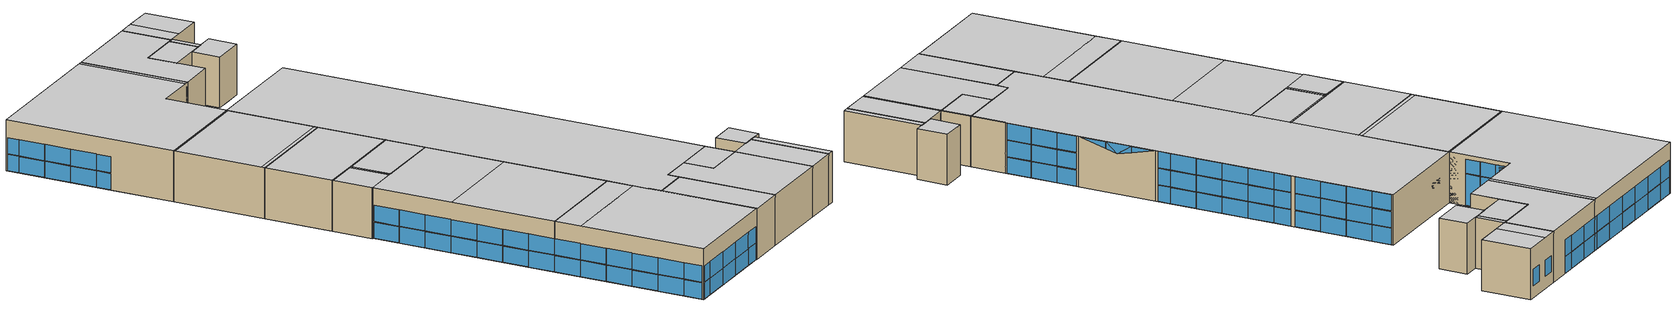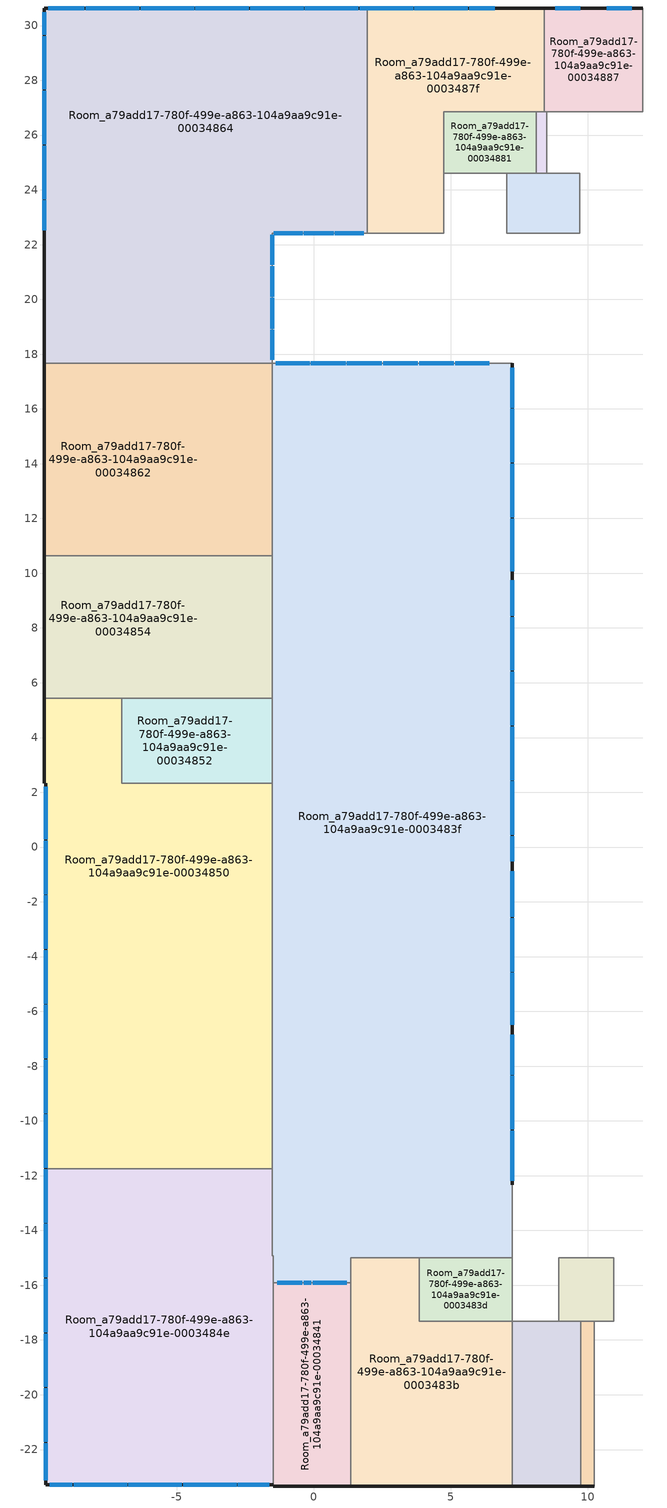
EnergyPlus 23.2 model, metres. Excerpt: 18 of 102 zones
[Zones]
Room_743f5bbc-171d-429b-9814-74ba7d31f499-0006657c
 floor to Room_743f5bbc-171d-429b-9814-74ba7d31f499-00066596 (Generic Interior Floor): 10.95,-15 10.95,-17.32 8.94,-17.32 8.94,-15 z3.8
 wall to Room_a79add17-780f-499e-a863-104a9aa9c91e-000347cb (Generic Interior Wall): 10.95,-17.32 10.95,-15 8.94,-15 8.94,-17.32 z3.8:7.6
 wall to Room_a79add17-780f-499e-a863-104a9aa9c91e-00034839 (Generic Interior Wall): 8.94,-17.32 9.74,-17.32 z3.8:7.6
 wall to Room_743f5bbc-171d-429b-9814-74ba7d31f499-0006657f (Generic Interior Wall): 9.74,-17.32 10.24,-17.32 z3.8:7.6
 wall to Room_a79add17-780f-499e-a863-104a9aa9c91e-000347cd (Generic Interior Wall): 10.24,-17.32 10.95,-17.32 z3.8:7.6
 ceiling to Room_743f5bbc-171d-429b-9814-74ba7d31f499-0006655d (Generic Interior Ceiling): 8.94,-15 8.94,-17.32 10.95,-17.32 10.95,-15 z7.6
Room_743f5bbc-171d-429b-9814-74ba7d31f499-0006657f
 floor to Room_743f5bbc-171d-429b-9814-74ba7d31f499-00066599 (Generic Interior Floor): 10.24,-17.32 10.24,-23.33 9.74,-23.33 9.74,-17.32 z3.8
 wall outside (Generic Exterior Wall): 9.74,-23.33 10.24,-23.33 z3.8:7.6
 wall to Room_a79add17-780f-499e-a863-104a9aa9c91e-00034839 (Generic Interior Wall): 9.74,-17.32 9.74,-23.33 z3.8:7.6
 wall to Room_a79add17-780f-499e-a863-104a9aa9c91e-000347cd (Generic Interior Wall): 10.24,-23.33 10.24,-17.32 z3.8:7.6
 ceiling to Room_743f5bbc-171d-429b-9814-74ba7d31f499-00066564 (Generic Interior Ceiling): 9.74,-17.32 9.74,-23.33 10.24,-23.33 10.24,-17.32 z7.6
Room_a79add17-780f-499e-a863-104a9aa9c91e-00034839
 floor to Room_50383581-0df4-4a83-bafb-ea6cc3265f8b-0002b4ae (Generic Interior Floor): 9.74,-17.32 9.74,-23.33 7.24,-23.33 7.24,-17.32 z3.8
 wall outside (Generic Exterior Wall): 7.24,-23.33 9.74,-23.33 z3.8:7.6
 wall to Room_a79add17-780f-499e-a863-104a9aa9c91e-0003483b (Generic Interior Wall): 7.24,-17.32 7.24,-23.33 z3.8:7.6
 wall to Room_a79add17-780f-499e-a863-104a9aa9c91e-000347cb (Generic Interior Wall): 8.94,-17.32 7.24,-17.32 z3.8:7.6
 ceiling to Room_7a4f2d19-b926-444c-8a52-5eac052b5192-00034d63 (Generic Interior Ceiling): 7.24,-17.32 7.24,-23.33 9.74,-23.33 9.74,-17.32 z7.6
Room_a79add17-780f-499e-a863-104a9aa9c91e-0003483b
 floor to Room_50383581-0df4-4a83-bafb-ea6cc3265f8b-0002b4ad (Generic Interior Floor): 7.24,-17.32 7.24,-23.33 1.35,-23.33 1.35,-15 3.85,-15 3.85,-17.32 z3.8
 wall outside (Generic Exterior Wall): 1.35,-23.33 7.24,-23.33 z3.8:7.6
 wall to Room_a79add17-780f-499e-a863-104a9aa9c91e-0003483d (Generic Interior Wall): 7.24,-17.32 3.85,-17.32 3.85,-15 z3.8:7.6
 wall to Room_a79add17-780f-499e-a863-104a9aa9c91e-0003483f (Generic Interior Wall): 3.85,-15 1.35,-15 1.35,-15.92 z3.8:7.6
 wall to Room_a79add17-780f-499e-a863-104a9aa9c91e-00034841 (Generic Interior Wall): 1.35,-15.92 1.35,-23.33 z3.8:7.6
 ceiling to Room_7a4f2d19-b926-444c-8a52-5eac052b5192-00034d65 (Generic Interior Ceiling): 1.35,-15 1.35,-23.33 7.17,-23.33 7.17,-17.32 3.85,-17.32 3.85,-15 z7.6
 ceiling to Room_7a4f2d19-b926-444c-8a52-5eac052b5192-00034d63 (Generic Interior Ceiling): 7.17,-17.32 7.17,-23.33 7.24,-23.33 7.24,-17.32 z7.6
Room_a79add17-780f-499e-a863-104a9aa9c91e-0003483d
 floor to Room_50383581-0df4-4a83-bafb-ea6cc3265f8b-0002b4ac (Generic Interior Floor): 7.24,-15 7.24,-17.32 3.85,-17.32 3.85,-15 z3.8
 wall to Room_a79add17-780f-499e-a863-104a9aa9c91e-000347cb (Generic Interior Wall): 7.24,-17.32 7.24,-15 z3.8:7.6
 wall to Room_a79add17-780f-499e-a863-104a9aa9c91e-0003483f (Generic Interior Wall): 7.24,-15 3.85,-15 z3.8:7.6
 ceiling to Room_743f5bbc-171d-429b-9814-74ba7d31f499-0006654f (Generic Interior Ceiling): 7.17,-15 7.17,-17.32 7.24,-17.32 7.24,-15 z7.6
 ceiling to Room_7a4f2d19-b926-444c-8a52-5eac052b5192-00034d67 (Generic Interior Ceiling): 3.85,-15 3.85,-17.32 7.17,-17.32 7.17,-15 z7.6
Room_a79add17-780f-499e-a863-104a9aa9c91e-0003483f
 floor to Room_50383581-0df4-4a83-bafb-ea6cc3265f8b-0002b498 (Generic Interior Floor): 7.24,17.67 7.24,-15 1.35,-15 1.35,-15.92 -1.49,-15.92 -1.49,-14.93 -1.52,-14.93 -1.52,17.67 z3.8
 wall outside (Generic Exterior Wall): 7.24,-12.34 7.24,-6.68 7.24,-0.69 7.24,17.67 z3.8:7.6
 wall to Room_a79add17-780f-499e-a863-104a9aa9c91e-000347cb (Generic Interior Wall): 7.24,-15 7.24,-12.34 z3.8:7.6
 wall to Room_a79add17-780f-499e-a863-104a9aa9c91e-0003484e (Generic Interior Wall): -1.52,-11.74 -1.52,-14.93 -1.49,-14.93 -1.49,-15.92 z3.8:7.6
 wall to Room_a79add17-780f-499e-a863-104a9aa9c91e-00034841 (Generic Interior Wall): -1.49,-15.92 1.35,-15.92 z3.8:7.6
 wall to Room_a79add17-780f-499e-a863-104a9aa9c91e-0003489e (Generic Interior Wall): 7.24,17.67 -1.52,17.67 z3.8:7.6
 wall to Room_a79add17-780f-499e-a863-104a9aa9c91e-00034862 (Generic Interior Wall): -1.52,17.67 -1.52,10.63 z3.8:7.6
 wall to Room_a79add17-780f-499e-a863-104a9aa9c91e-00034854 (Generic Interior Wall): -1.52,10.63 -1.52,5.43 z3.8:7.6
 wall to Room_a79add17-780f-499e-a863-104a9aa9c91e-00034852 (Generic Interior Wall): -1.52,5.43 -1.52,2.33 z3.8:7.6
 wall to Room_a79add17-780f-499e-a863-104a9aa9c91e-00034850 (Generic Interior Wall): -1.52,2.33 -1.52,-11.74 z3.8:7.6
 window inside (Generic Single Pane): -0.04,-15.92 1.2,-15.92 / -0.37,-15.92 -0.09,-15.92 / -1.12,17.67 -1.4,17.67 z3.85:5.93; -0.04,-15.92 1.2,-15.92 / -1.34,-15.92 -0.42,-15.92 / -0.37,-15.92 -0.09,-15.92 / -0.16,17.67 -1.4,17.67 z5.98:6.18; -0.04,-15.92 1.2,-15.92 / -0.37,-15.92 -0.09,-15.92 / -1.34,-15.92 -0.42,-15.92 / 2.48,17.67 1.21,17.67 / 1.16,17.67 -0.11,17.67 / -0.16,17.67 -1.4,17.67 / 6.4,17.67 5.16,17.67 / 5.11,17.67 3.84,17.67 / 3.79,17.67 2.53,17.67 z6.23:7.28; -1.34,-15.92 -0.42,-15.92 / -0.16,17.67 -1.07,17.67 z3.8:5.93; 1.16,17.67 -0.11,17.67 / 6.4,17.67 5.16,17.67 / 5.11,17.67 3.84,17.67 / 3.79,17.67 2.53,17.67 / 2.48,17.67 1.21,17.67 z3.85:6.18
 window (Generic Double Pane): 7.24,-0.53 7.24,0.4 / 7.24,0.45 7.24,2.4 / 7.24,2.45 7.24,4.4 / 7.24,4.45 7.24,6.4 / 7.24,6.45 7.24,8.4 / 7.24,8.45 7.24,9.75 / 7.24,10.07 7.24,12 / 7.24,12.05 7.24,14 / 7.24,14.05 7.24,16 / 7.24,16.05 7.24,17.51 / 7.24,-12.19 7.24,-10.36 / 7.24,-10.31 7.24,-8.36 / 7.24,-8.31 7.24,-6.85 z3.82:5.04; 7.24,-0.53 7.24,0.4 / 7.24,0.45 7.24,2.4 / 7.24,2.45 7.24,4.4 / 7.24,4.45 7.24,6.4 / 7.24,6.45 7.24,8.4 / 7.24,8.45 7.24,9.75 / 7.24,10.07 7.24,12 / 7.24,12.05 7.24,14 / 7.24,14.05 7.24,16 / 7.24,16.05 7.24,17.51 / 7.24,-12.19 7.24,-10.36 / 7.24,-10.31 7.24,-8.36 / 7.24,-8.31 7.24,-6.85 z5.08:6.3; 7.24,-0.53 7.24,0.4 / 7.24,0.45 7.24,2.4 / 7.24,2.45 7.24,4.4 / 7.24,4.45 7.24,6.4 / 7.24,6.45 7.24,8.4 / 7.24,8.45 7.24,9.75 / 7.24,10.07 7.24,12 / 7.24,12.05 7.24,14 / 7.24,14.05 7.24,16 / 7.24,16.05 7.24,17.51 / 7.24,-12.19 7.24,-10.36 / 7.24,-10.31 7.24,-8.36 / 7.24,-8.31 7.24,-6.85 z6.35:7.57; 7.24,-6.49,7.57 7.24,-4.6,7.06 7.24,-4.6,7.57; 7.24,-3.69,6.81 7.24,-2.6,7.1 7.24,-2.6,7.57; 7.24,-4.55,7.57 7.24,-3.69,6.81 7.24,-2.6,7.57; 7.24,-4.55,7.57 7.24,-4.55,7.04 7.24,-3.69,6.81; 7.24,-2.55,7.57 7.24,-2.55,7.12 7.24,-0.88,7.57
 ceiling to Room_743f5bbc-171d-429b-9814-74ba7d31f499-0006654f (Generic Interior Ceiling): 7.17,-12.34 7.17,-15 7.24,-15 7.24,-12.34 z7.6
 ceiling to Room_7a4f2d19-b926-444c-8a52-5eac052b5192-00034d87 (Generic Interior Ceiling): -1.52,17.67 -1.52,-14.93 -1.49,-14.93 -1.49,-15.92 1.35,-15.92 1.35,-15 7.17,-15 7.17,-12.34 7.24,-12.34 7.24,17.67 z7.6
Room_a79add17-780f-499e-a863-104a9aa9c91e-00034841
 floor to Room_50383581-0df4-4a83-bafb-ea6cc3265f8b-0002b4aa (Generic Interior Floor): 1.35,-15.92 1.35,-23.33 -1.49,-23.33 -1.49,-15.92 z3.8
 wall outside (Generic Exterior Wall): -1.49,-23.28 -1.49,-23.33 1.35,-23.33 z3.8:7.6
 wall to Room_a79add17-780f-499e-a863-104a9aa9c91e-0003484e (Generic Interior Wall): -1.49,-15.92 -1.49,-23.28 z3.8:7.6
 ceiling to Room_7a4f2d19-b926-444c-8a52-5eac052b5192-00034d71 (Generic Interior Ceiling): -1.49,-15.92 -1.49,-23.33 1.35,-23.33 1.35,-15.92 z7.6
Room_a79add17-780f-499e-a863-104a9aa9c91e-0003484e
 floor to Room_50383581-0df4-4a83-bafb-ea6cc3265f8b-0002b4a9 (Generic Interior Floor): -1.52,-11.74 -1.52,-14.93 -1.49,-14.93 -1.49,-23.28 -9.8,-23.28 -9.8,-11.74 z3.8
 wall outside (Generic Exterior Wall): -9.8,-11.74 -9.8,-23.28 -1.49,-23.28 z3.8:7.6
 wall to Room_a79add17-780f-499e-a863-104a9aa9c91e-00034850 (Generic Interior Wall): -1.52,-11.74 -9.8,-11.74 z3.8:7.6
 window (Generic Double Pane): -9.8,-11.76 -9.8,-13.71 / -9.8,-13.76 -9.8,-15.71 / -9.8,-15.76 -9.8,-17.71 / -9.8,-17.76 -9.8,-19.71 / -9.8,-19.76 -9.8,-21.71 / -9.8,-21.76 -9.8,-23.13 / -9.65,-23.28 -8.82,-23.28 / -8.77,-23.28 -6.82,-23.28 / -6.77,-23.28 -4.82,-23.28 / -4.77,-23.28 -2.82,-23.28 / -2.77,-23.28 -1.64,-23.28 z3.82:5.04; -9.8,-17.76 -9.8,-19.71 / -9.8,-19.76 -9.8,-21.71 / -9.8,-21.76 -9.8,-23.13 / -9.8,-11.76 -9.8,-13.71 / -9.8,-13.76 -9.8,-15.71 / -9.8,-15.76 -9.8,-17.71 / -2.77,-23.28 -1.64,-23.28 / -9.65,-23.28 -8.82,-23.28 / -8.77,-23.28 -6.82,-23.28 / -6.77,-23.28 -4.82,-23.28 / -4.77,-23.28 -2.82,-23.28 z5.08:6.3
 ceiling to Room_7a4f2d19-b926-444c-8a52-5eac052b5192-00034d78 (Generic Interior Ceiling): -9.8,-11.74 -9.8,-13.74 -1.52,-13.74 -1.52,-11.74 z7.6
 ceiling to Room_7a4f2d19-b926-444c-8a52-5eac052b5192-00034d76 (Generic Interior Ceiling): -9.8,-13.74 -9.8,-23.28 -1.49,-23.28 -1.49,-14.93 -1.52,-14.93 -1.52,-13.74 z7.6
Room_a79add17-780f-499e-a863-104a9aa9c91e-00034850
 floor to Room_50383581-0df4-4a83-bafb-ea6cc3265f8b-0002b4a9 (Generic Interior Floor): -1.52,-7.74 -1.52,-11.74 -9.8,-11.74 -9.8,-7.74 z3.8
 floor to Room_50383581-0df4-4a83-bafb-ea6cc3265f8b-0002b4a8 (Generic Interior Floor): -1.52,-3.74 -1.52,-7.74 -9.8,-7.74 -9.8,-3.74 z3.8
 floor to Room_50383581-0df4-4a83-bafb-ea6cc3265f8b-0002b4a6 (Generic Interior Floor): -1.52,2.33 -1.52,-3.74 -9.8,-3.74 -9.8,2.33 z3.8
 floor to Room_50383581-0df4-4a83-bafb-ea6cc3265f8b-0002b4a5 (Generic Interior Floor): -7.02,5.43 -7.02,2.33 -7.1,2.33 -7.1,5.43 z3.8
 floor to Room_50383581-0df4-4a83-bafb-ea6cc3265f8b-0002b4a4 (Generic Interior Floor): -7.1,5.43 -7.1,2.33 -9.85,2.33 -9.85,5.43 z3.8
 wall outside (Generic Exterior Wall): -9.85,5.43 -9.85,2.33 -9.8,2.33 -9.8,-11.74 z3.8:7.6
 wall to Room_a79add17-780f-499e-a863-104a9aa9c91e-00034854 (Generic Interior Wall): -7.02,5.43 -9.85,5.43 z3.8:7.6
 wall to Room_a79add17-780f-499e-a863-104a9aa9c91e-00034852 (Generic Interior Wall): -1.52,2.33 -7.02,2.33 -7.02,5.43 z3.8:7.6
 window (Generic Double Pane): -9.8,2.21 -9.8,0.29 / -9.8,0.24 -9.8,-1.71 / -9.8,-1.76 -9.8,-3.71 / -9.8,-3.76 -9.8,-5.71 / -9.8,-5.76 -9.8,-7.71 / -9.8,-7.76 -9.8,-9.71 / -9.8,-9.76 -9.8,-11.71 z3.82:5.04; -9.8,-1.76 -9.8,-3.71 / -9.8,-3.76 -9.8,-5.71 / -9.8,-5.76 -9.8,-7.71 / -9.8,-7.76 -9.8,-9.71 / -9.8,-9.76 -9.8,-11.71 / -9.8,2.21 -9.8,0.29 / -9.8,0.24 -9.8,-1.71 z5.08:6.3
 ceiling to Room_7a4f2d19-b926-444c-8a52-5eac052b5192-00034d89 (Generic Interior Ceiling): -9.85,5.43 -9.85,5.33 -7.02,5.33 -7.02,5.43 z7.6
 ceiling to Room_7a4f2d19-b926-444c-8a52-5eac052b5192-00034d7e (Generic Interior Ceiling): -7.22,5.33 -7.22,2.33 -7.02,2.33 -7.02,5.33 z7.6
 ceiling to Room_7a4f2d19-b926-444c-8a52-5eac052b5192-00034d7c (Generic Interior Ceiling): -9.85,5.33 -9.85,2.33 -7.22,2.33 -7.22,5.33 z7.6
 ceiling to Room_7a4f2d19-b926-444c-8a52-5eac052b5192-00034d7a (Generic Interior Ceiling): -9.8,2.33 -9.8,-3.74 -1.52,-3.74 -1.52,2.33 z7.6
 ceiling to Room_7a4f2d19-b926-444c-8a52-5eac052b5192-00034d78 (Generic Interior Ceiling): -9.8,-3.74 -9.8,-11.74 -1.52,-11.74 -1.52,-3.74 z7.6
Room_a79add17-780f-499e-a863-104a9aa9c91e-00034852
 floor to Room_50383581-0df4-4a83-bafb-ea6cc3265f8b-0002b4a5 (Generic Interior Floor): -1.52,5.43 -1.52,4.33 -2.4,4.33 -2.4,2.33 -7.02,2.33 -7.02,5.43 z3.8
 floor to Room_50383581-0df4-4a83-bafb-ea6cc3265f8b-0002b498 (Generic Interior Floor): -1.52,4.33 -1.52,2.33 -2.4,2.33 -2.4,4.33 z3.8
 wall to Room_a79add17-780f-499e-a863-104a9aa9c91e-00034854 (Generic Interior Wall): -1.52,5.43 -7.02,5.43 z3.8:7.6
 ceiling to Room_7a4f2d19-b926-444c-8a52-5eac052b5192-00034d89 (Generic Interior Ceiling): -7.02,5.43 -7.02,5.33 -1.52,5.33 -1.52,5.43 z7.6
 ceiling to Room_7a4f2d19-b926-444c-8a52-5eac052b5192-00034d7e (Generic Interior Ceiling): -7.02,5.33 -7.02,2.33 -1.52,2.33 -1.52,5.33 z7.6
Room_a79add17-780f-499e-a863-104a9aa9c91e-00034854
 floor outside (Generic Exposed Floor): -4.09,10.63 -4.09,6.07 -9.85,6.07 -9.85,10.63 z3.8
 floor to Room_50383581-0df4-4a83-bafb-ea6cc3265f8b-0002b4a5 (Generic Interior Floor): -1.52,6.07 -1.52,5.43 -7.1,5.43 -7.1,6.07 z3.8
 floor to Room_50383581-0df4-4a83-bafb-ea6cc3265f8b-0002b4a4 (Generic Interior Floor): -7.1,6.07 -7.1,5.43 -9.85,5.43 -9.85,6.07 z3.8
 floor to Room_50383581-0df4-4a83-bafb-ea6cc3265f8b-0002b3a0 (Generic Interior Floor): -1.52,10.63 -1.52,6.07 -4.09,6.07 -4.09,10.63 z3.8
 wall outside (Generic Exterior Wall): -9.85,10.63 -9.85,5.43 z3.8:7.6
 wall to Room_a79add17-780f-499e-a863-104a9aa9c91e-00034862 (Generic Interior Wall): -1.52,10.63 -9.85,10.63 z3.8:7.6
 ceiling to Room_7a4f2d19-b926-444c-8a52-5eac052b5192-00034d89 (Generic Interior Ceiling): -9.85,10.63 -9.85,5.43 -1.52,5.43 -1.52,10.63 z7.6
Room_a79add17-780f-499e-a863-104a9aa9c91e-00034862
 floor outside (Generic Exposed Floor): -4.09,17.67 -4.09,10.63 -9.85,10.63 -9.85,17.67 z3.8
 floor to Room_50383581-0df4-4a83-bafb-ea6cc3265f8b-0002b3a0 (Generic Interior Floor): -1.52,17.67 -1.52,10.63 -4.09,10.63 -4.09,17.67 z3.8
 wall outside (Generic Exterior Wall): -9.85,17.67 -9.85,10.63 z3.8:7.6
 wall to Room_a79add17-780f-499e-a863-104a9aa9c91e-00034864 (Generic Interior Wall): -1.52,17.67 -9.85,17.67 z3.8:7.6
 ceiling to Room_7a4f2d19-b926-444c-8a52-5eac052b5192-00034d8d (Generic Interior Ceiling): -9.85,17.67 -9.85,17.56 -1.52,17.56 -1.52,17.67 z7.6
 ceiling to Room_7a4f2d19-b926-444c-8a52-5eac052b5192-00034d8b (Generic Interior Ceiling): -9.85,17.56 -9.85,10.93 -1.52,10.93 -1.52,17.56 z7.6
 ceiling to Room_7a4f2d19-b926-444c-8a52-5eac052b5192-00034d89 (Generic Interior Ceiling): -9.85,10.93 -9.85,10.63 -1.52,10.63 -1.52,10.93 z7.6
Room_a79add17-780f-499e-a863-104a9aa9c91e-00034864
 floor outside (Generic Exposed Floor): -4.09,22.33 -4.09,17.67 -9.85,17.67 -9.85,22.33 z3.8
 floor to Room_50383581-0df4-4a83-bafb-ea6cc3265f8b-0002b499 (Generic Interior Floor): 1.94,30.64 1.94,22.41 -1.52,22.41 -1.52,22.33 -9.85,22.33 -9.85,30.64 z3.8
 floor to Room_50383581-0df4-4a83-bafb-ea6cc3265f8b-0002b3a0 (Generic Interior Floor): -1.52,22.33 -1.52,17.67 -4.09,17.67 -4.09,22.33 z3.8
 wall outside (Generic Exterior Wall): 1.94,30.64 -9.85,30.64 -9.85,17.67 z3.8:7.6
 wall to Room_a79add17-780f-499e-a863-104a9aa9c91e-0003489e (Generic Interior Wall): -1.52,17.67 -1.52,22.41 1.94,22.41 z3.8:7.6
 wall to Room_a79add17-780f-499e-a863-104a9aa9c91e-0003487f (Generic Interior Wall): 1.94,22.41 1.94,30.64 z3.8:7.6
 window (Generic Double Pane): 1.94,30.64 1.67,30.64 / 1.62,30.64 -0.33,30.64 / -0.38,30.64 -2.33,30.64 / -2.38,30.64 -4.33,30.64 / -4.38,30.64 -6.33,30.64 / -6.38,30.64 -8.33,30.64 / -8.38,30.64 -9.7,30.64 / -9.85,30.49 -9.85,29.67 / -9.85,27.62 -9.85,25.67 / -9.85,25.62 -9.85,23.67 / -9.85,23.62 -9.85,22.53 / -9.85,29.62 -9.85,27.67 z3.82:5.04; -0.38,30.64 -2.33,30.64 / -2.38,30.64 -4.33,30.64 / -4.38,30.64 -6.33,30.64 / -6.38,30.64 -8.33,30.64 / -8.38,30.64 -9.7,30.64 / 1.94,30.64 1.67,30.64 / 1.62,30.64 -0.33,30.64 / -9.85,29.62 -9.85,27.67 / -9.85,30.49 -9.85,29.67 / -9.85,27.62 -9.85,25.67 / -9.85,25.62 -9.85,23.67 / -9.85,23.62 -9.85,22.53 z5.08:6.3
 window inside (Generic Single Pane): -1.52,22.23 -1.52,22.26 / -1.52,21.27 -1.52,22.18 z3.8:5.93; -1.52,20.1 -1.52,21.22 / -1.52,18.93 -1.52,20.05 / -1.52,17.79 -1.52,18.88 / 0.77,22.41 1.83,22.41 / -0.36,22.41 0.72,22.41 / -1.37,22.41 -0.41,22.41 z3.85:6.18; -1.52,21.27 -1.52,22.36 / -1.52,20.1 -1.52,21.22 / -1.52,18.93 -1.52,20.05 / -1.52,17.79 -1.52,18.88 / 0.77,22.41 1.83,22.41 / -0.36,22.41 0.72,22.41 / -1.47,22.41 -0.41,22.41 z6.23:7.28; -1.52,21.27 -1.52,22.26 z5.98:6.18
 ceiling to Room_7a4f2d19-b926-444c-8a52-5eac052b5192-00034d8f (Generic Interior Ceiling): 1.65,30.64 1.65,22.41 1.94,22.41 1.94,30.64 z7.6
 ceiling to Room_7a4f2d19-b926-444c-8a52-5eac052b5192-00034d8d (Generic Interior Ceiling): -9.85,30.64 -9.85,17.67 -1.52,17.67 -1.52,22.41 1.65,22.41 1.65,30.64 z7.6
Room_a79add17-780f-499e-a863-104a9aa9c91e-0003487f
 floor to Room_50383581-0df4-4a83-bafb-ea6cc3265f8b-0002b49a (Generic Interior Floor): 8.41,30.64 8.41,26.86 8.22,26.86 8.22,30.64 z3.8
 floor to Room_50383581-0df4-4a83-bafb-ea6cc3265f8b-0002b499 (Generic Interior Floor): 8.22,30.64 8.22,26.86 4.74,26.86 4.74,22.41 1.94,22.41 1.94,30.64 z3.8
 wall outside (Generic Exterior Wall): 8.41,30.64 1.94,30.64 z3.8:7.6
 wall to Room_a79add17-780f-499e-a863-104a9aa9c91e-00034887 (Generic Interior Wall): 8.41,26.86 8.41,30.64 z3.8:7.6
 wall to Room_a79add17-780f-499e-a863-104a9aa9c91e-0003489e (Generic Interior Wall): 1.94,22.41 4.74,22.41 4.74,24.61 z3.8:7.6
 wall to Room_a79add17-780f-499e-a863-104a9aa9c91e-00034881 (Generic Interior Wall): 4.74,24.61 4.74,26.86 8.11,26.86 z3.8:7.6
 wall to Room_f6fcc905-8d54-487d-ba6b-f29c2dbf5b18-0006671b (Generic Interior Wall): 8.11,26.86 8.41,26.86 z3.8:7.6
 window (Generic Double Pane): 6.6,30.64 5.67,30.64 / 5.62,30.64 3.67,30.64 / 3.62,30.64 1.95,30.64 z3.82:5.04; 6.6,30.64 5.67,30.64 / 5.62,30.64 3.67,30.64 / 3.62,30.64 1.95,30.64 z5.08:6.3
 ceiling to Room_7a4f2d19-b926-444c-8a52-5eac052b5192-00034d8f (Generic Interior Ceiling): 1.94,30.64 1.94,22.41 4.74,22.41 4.74,26.86 8.41,26.86 8.41,30.64 z7.6
Room_a79add17-780f-499e-a863-104a9aa9c91e-00034881
 floor to Room_50383581-0df4-4a83-bafb-ea6cc3265f8b-0002b499 (Generic Interior Floor): 8.11,26.86 8.11,24.61 4.74,24.61 4.74,26.86 z3.8
 wall to Room_f6fcc905-8d54-487d-ba6b-f29c2dbf5b18-0006671b (Generic Interior Wall): 8.11,24.61 8.11,26.86 z3.8:7.6
 wall to Room_a79add17-780f-499e-a863-104a9aa9c91e-0003489e (Generic Interior Wall): 4.74,24.61 7.04,24.61 z3.8:7.6
 wall to Room_a79add17-780f-499e-a863-104a9aa9c91e-00034885 (Generic Interior Wall): 7.04,24.61 8.11,24.61 z3.8:7.6
 ceiling to Room_7a4f2d19-b926-444c-8a52-5eac052b5192-00034d8f (Generic Interior Ceiling): 4.74,26.86 4.74,24.61 8.11,24.61 8.11,26.86 z7.6
Room_a79add17-780f-499e-a863-104a9aa9c91e-00034885
 floor to Room_50383581-0df4-4a83-bafb-ea6cc3265f8b-0002b49b (Generic Interior Floor): 9.71,24.61 9.71,22.41 8.22,22.41 8.22,24.61 z3.8
 floor to Room_50383581-0df4-4a83-bafb-ea6cc3265f8b-0002b499 (Generic Interior Floor): 8.22,24.61 8.22,22.41 7.04,22.41 7.04,24.61 z3.8
 wall to Room_a79add17-780f-499e-a863-104a9aa9c91e-0003489e (Generic Interior Wall): 7.04,24.61 7.04,22.41 9.71,22.41 9.71,24.61 z3.8:7.6
 wall to Room_a79add17-780f-499e-a863-104a9aa9c91e-00034883 (Generic Interior Wall): 9.71,24.61 8.51,24.61 z3.8:7.6
 wall to Room_f6fcc905-8d54-487d-ba6b-f29c2dbf5b18-0006671b (Generic Interior Wall): 8.51,24.61 8.11,24.61 z3.8:7.6
 ceiling to Room_7a4f2d19-b926-444c-8a52-5eac052b5192-00034d91 (Generic Interior Ceiling): 7.04,24.61 7.04,22.41 9.71,22.41 9.71,24.61 z7.6
Room_a79add17-780f-499e-a863-104a9aa9c91e-00034887
 floor to Room_50383581-0df4-4a83-bafb-ea6cc3265f8b-0002b49a (Generic Interior Floor): 12.01,30.64 12.01,26.86 8.41,26.86 8.41,30.64 z3.8
 wall outside (Generic Exterior Wall): 12.01,30.64 8.41,30.64 z3.8:7.6
 wall to Room_a79add17-780f-499e-a863-104a9aa9c91e-00034889 (Generic Interior Wall): 12.01,26.86 12.01,30.64 z3.8:7.6
 wall to Room_f6fcc905-8d54-487d-ba6b-f29c2dbf5b18-0006671b (Generic Interior Wall): 8.41,26.86 8.51,26.86 z3.8:7.6
 wall to Room_a79add17-780f-499e-a863-104a9aa9c91e-00034883 (Generic Interior Wall): 8.51,26.86 12.01,26.86 z3.8:7.6
 window (Generic Double Pane): 9.73,30.64 8.81,30.64 / 11.61,30.64 10.7,30.64 z4.72:5.94
 ceiling to Room_7a4f2d19-b926-444c-8a52-5eac052b5192-00034d93 (Generic Interior Ceiling): 9.71,30.64 9.71,26.86 12.01,26.86 12.01,30.64 z7.6
 ceiling to Room_7a4f2d19-b926-444c-8a52-5eac052b5192-00034d8f (Generic Interior Ceiling): 8.41,30.64 8.41,26.86 9.71,26.86 9.71,30.64 z7.6
Room_f6fcc905-8d54-487d-ba6b-f29c2dbf5b18-0006671b
 floor to Room_50383581-0df4-4a83-bafb-ea6cc3265f8b-0002b49a (Generic Interior Floor): 8.51,26.86 8.51,24.61 8.22,24.61 8.22,26.86 z3.8
 floor to Room_50383581-0df4-4a83-bafb-ea6cc3265f8b-0002b499 (Generic Interior Floor): 8.22,26.86 8.22,24.61 8.11,24.61 8.11,26.86 z3.8
 wall to Room_a79add17-780f-499e-a863-104a9aa9c91e-00034883 (Generic Interior Wall): 8.51,24.61 8.51,26.86 z3.8:7.6
 ceiling to Room_7a4f2d19-b926-444c-8a52-5eac052b5192-00034d8f (Generic Interior Ceiling): 8.11,26.86 8.11,24.61 8.51,24.61 8.51,26.86 z7.6
[Building]
Model 1
[Material] Thermal Absorptance=0.9
Name | Roughness | Thickness {m} | Conductivity {W/m-K} | Density {kg/m3} | Specific Heat {J/kg-K} | Solar Absorptance | Visible Absorptance
Generic 50mm Insulation | MediumRough | 0.05 | 0.03 | 43 | 1210 | 0.7 | 0.7
Generic Acoustic Tile | MediumSmooth | 0.02 | 0.06 | 368 | 590 | 0.2 | 0.2
Generic Brick | MediumRough | 0.1 | 0.9 | 1920 | 790 | 0.65 | 0.65
Generic Ceiling Air Gap | Smooth | 0.1 | 0.556 | 1.28 | 1000 | 0.7 | 0.7
Generic Gypsum Board | MediumSmooth | 0.0127 | 0.16 | 800 | 1090 | 0.5 | 0.5
Generic LW Concrete | MediumRough | 0.1 | 0.53 | 1280 | 840 | 0.8 | 0.8
Generic Painted Metal | Smooth | 0.0015 | 45 | 7690 | 410 | 0.5 | 0.5
Generic Wall Air Gap | Smooth | 0.1 | 0.667 | 1.28 | 1000 | 0.7 | 0.7
[WindowMaterial:Gas]
Generic Window Air Gap: Gas Type=Air; Thickness {m}=0.0127
[WindowMaterial:Glazing] Optical Data Type=SpectralAverage; Thickness {m}=0.006; Infrared Transmittance at Normal Incidence=0; Front Side Infrared Hemispherical Emissivity=0.84; Conductivity {W/m-K}=1; Dirt Correction Factor for Solar and Visible Transmittance=1; Solar Diffusing=No
Name | Solar Transmittance at Normal Incidence | Front Side Solar Reflectance at Normal Incidence | Back Side Solar Reflectance at Normal Incidence | Visible Transmittance at Normal Incidence | Front Side Visible Reflectance at Normal Incidence | Back Side Visible Reflectance at Normal Incidence | Back Side Infrared Hemispherical Emissivity
Generic Clear Glass | 0.77 | 0.07 | 0.07 | 0.88 | 0.08 | 0.08 | 0.84
Generic Low-e Glass | 0.45 | 0.36 | 0.36 | 0.71 | 0.21 | 0.21 | 0.047
[Construction]
Generic Double Pane: Generic Low-e Glass, Generic Window Air Gap, Generic Clear Glass
Generic Exposed Floor: Generic Painted Metal, Generic Ceiling Air Gap, Generic 50mm Insulation, Generic LW Concrete
Generic Exterior Wall: Generic Brick, Generic LW Concrete, Generic 50mm Insulation, Generic Wall Air Gap, Generic Gypsum Board
Generic Interior Ceiling: Generic LW Concrete, Generic Ceiling Air Gap, Generic Acoustic Tile
Generic Interior Floor: Generic Acoustic Tile, Generic Ceiling Air Gap, Generic LW Concrete
Generic Interior Wall: Generic Gypsum Board, Generic Wall Air Gap, Generic Gypsum Board
Generic Single Pane: Generic Clear Glass
[Zone] Multiplier=1; Ceiling Height {m}=3.8; Part of Total Floor Area=Yes
Name | Volume {m3}
Room_743f5bbc-171d-429b-9814-74ba7d31f499-0006657c | 17.6142
Room_743f5bbc-171d-429b-9814-74ba7d31f499-0006657f | 11.4328
Room_a79add17-780f-499e-a863-104a9aa9c91e-00034839 | 57.1639
Room_a79add17-780f-499e-a863-104a9aa9c91e-0003483b | 156.677
Room_a79add17-780f-499e-a863-104a9aa9c91e-0003483d | 29.8245
Room_a79add17-780f-499e-a863-104a9aa9c91e-0003483f | 1097.65
Room_a79add17-780f-499e-a863-104a9aa9c91e-00034841 | 80.047
Room_a79add17-780f-499e-a863-104a9aa9c91e-0003484e | 364.155
Room_a79add17-780f-499e-a863-104a9aa9c91e-00034850 | 476.079
Room_a79add17-780f-499e-a863-104a9aa9c91e-00034852 | 64.79
Room_a79add17-780f-499e-a863-104a9aa9c91e-00034854 | 164.645
Room_a79add17-780f-499e-a863-104a9aa9c91e-00034862 | 223.025
Room_a79add17-780f-499e-a863-104a9aa9c91e-00034864 | 518.839
Room_a79add17-780f-499e-a863-104a9aa9c91e-0003487f | 140.311
Room_a79add17-780f-499e-a863-104a9aa9c91e-00034881 | 28.7973
Room_a79add17-780f-499e-a863-104a9aa9c91e-00034885 | 22.3053
Room_a79add17-780f-499e-a863-104a9aa9c91e-00034887 | 51.7412
Room_f6fcc905-8d54-487d-ba6b-f29c2dbf5b18-0006671b | 3.42
[Space]
Name | Zone
Room_743f5bbc-171d-429b-9814-74ba7d31f499-0006657c_Space | Room_743f5bbc-171d-429b-9814-74ba7d31f499-0006657c
Room_743f5bbc-171d-429b-9814-74ba7d31f499-0006657f_Space | Room_743f5bbc-171d-429b-9814-74ba7d31f499-0006657f
Room_a79add17-780f-499e-a863-104a9aa9c91e-00034839_Space | Room_a79add17-780f-499e-a863-104a9aa9c91e-00034839
Room_a79add17-780f-499e-a863-104a9aa9c91e-0003483b_Space | Room_a79add17-780f-499e-a863-104a9aa9c91e-0003483b
Room_a79add17-780f-499e-a863-104a9aa9c91e-0003483d_Space | Room_a79add17-780f-499e-a863-104a9aa9c91e-0003483d
Room_a79add17-780f-499e-a863-104a9aa9c91e-0003483f_Space | Room_a79add17-780f-499e-a863-104a9aa9c91e-0003483f
Room_a79add17-780f-499e-a863-104a9aa9c91e-00034841_Space | Room_a79add17-780f-499e-a863-104a9aa9c91e-00034841
Room_a79add17-780f-499e-a863-104a9aa9c91e-0003484e_Space | Room_a79add17-780f-499e-a863-104a9aa9c91e-0003484e
Room_a79add17-780f-499e-a863-104a9aa9c91e-00034850_Space | Room_a79add17-780f-499e-a863-104a9aa9c91e-00034850
Room_a79add17-780f-499e-a863-104a9aa9c91e-00034852_Space | Room_a79add17-780f-499e-a863-104a9aa9c91e-00034852
Room_a79add17-780f-499e-a863-104a9aa9c91e-00034854_Space | Room_a79add17-780f-499e-a863-104a9aa9c91e-00034854
Room_a79add17-780f-499e-a863-104a9aa9c91e-00034862_Space | Room_a79add17-780f-499e-a863-104a9aa9c91e-00034862
Room_a79add17-780f-499e-a863-104a9aa9c91e-00034864_Space | Room_a79add17-780f-499e-a863-104a9aa9c91e-00034864
Room_a79add17-780f-499e-a863-104a9aa9c91e-0003487f_Space | Room_a79add17-780f-499e-a863-104a9aa9c91e-0003487f
Room_a79add17-780f-499e-a863-104a9aa9c91e-00034881_Space | Room_a79add17-780f-499e-a863-104a9aa9c91e-00034881
Room_a79add17-780f-499e-a863-104a9aa9c91e-00034885_Space | Room_a79add17-780f-499e-a863-104a9aa9c91e-00034885
Room_a79add17-780f-499e-a863-104a9aa9c91e-00034887_Space | Room_a79add17-780f-499e-a863-104a9aa9c91e-00034887
Room_f6fcc905-8d54-487d-ba6b-f29c2dbf5b18-0006671b_Space | Room_f6fcc905-8d54-487d-ba6b-f29c2dbf5b18-0006671b
